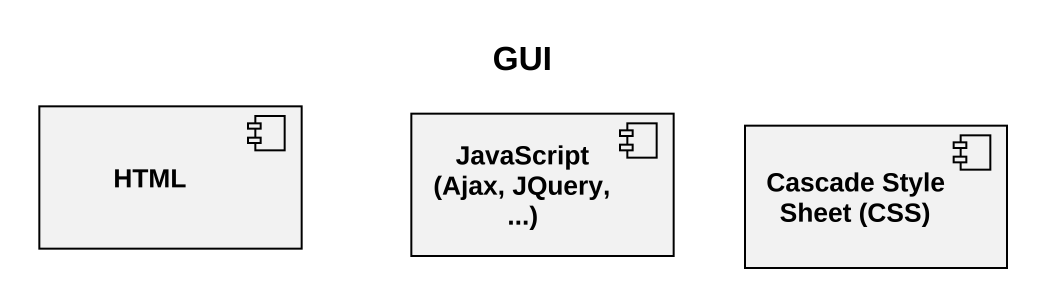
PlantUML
@startuml
title GUI
component HTML
component "JavaScript (Ajax, JQuery, ...)" as JavaScript_Ajax_JQuery
component "Cascade Style Sheet (CSS)" as Cascade_Style_Sheet_CSS
@enduml
